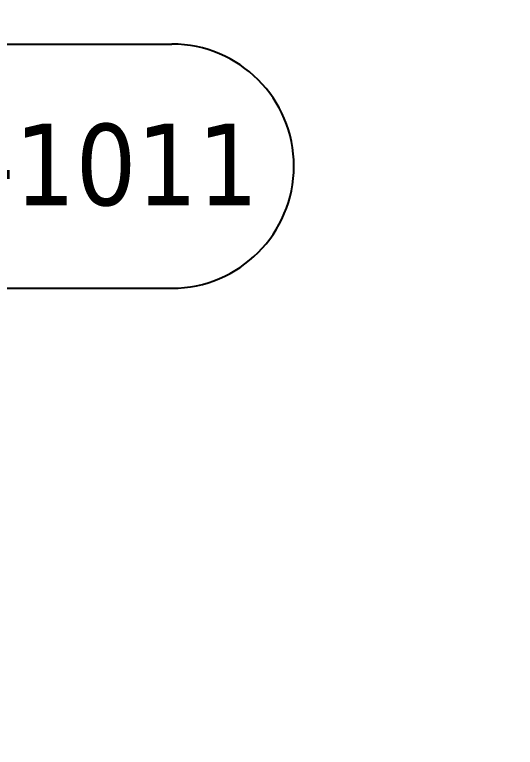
# Model space of a CAD drawing. Header units: millimetres. Extents: x -1346 to 2520, y -2365 to 1874.
# Drawn here: x 1011.7 to 1141, y 1213 to 1402.1 of the extents above; entities that cross this region are included whole.
import ezdxf

# ---------------------------------------------------------------- set-up
doc = ezdxf.new("R2010")
doc.units = ezdxf.units.MM
doc.header["$LTSCALE"] = 6
doc.layers.add('Symbol (ISO)', color=7, linetype='Continuous', lineweight=25)
doc.styles.add('Note Text (ISO)', font='tahoma.ttf')
doc.dimstyles.new('Default - Method 1b (ISO)$7', dxfattribs={"dimscale": 6, "dimtxt": 3.5, "dimasz": 2.5, "dimexe": 3.175, "dimexo": 0, "dimgap": 0.762, "dimtad": 1, "dimtoh": 1, "dimrnd": 1e-08, "dimtxsty": 'Note Text (ISO)', "dimcen": 0.09, "dimdle": 10, "dimclrd": 256, "dimclre": 256, "dimclrt": 256, "dimazin": 2, "dimtfac": 1, "dimtmove": 0, "dimatfit": 3, "dimfxl": 1, "dimtolj": 1, "dimlwd": -1, "dimlwe": -1, "dimarcsym": 0})

# ---------------------------------------------------------------- blocks, each defined once
blk = doc.blocks.new('Balloon33')
at = {"layer": 'Symbol (ISO)'}
for p, q in [((165.601, 232.424), (175.387, 232.424)), ((165.601, 221.924), (175.387, 221.924))]:
    blk.add_line(p, q, dxfattribs=at)
blk.add_arc((175.387, 227.174), 5.25, 270, 90, dxfattribs=at)
at = {"layer": 'Symbol (ISO)', "insert": (170.494, 227.211), "char_height": 3.5, "attachment_point": 5, "style": 'Note Text (ISO)'}
blk.add_mtext('10-1011', dxfattribs=at)

msp = doc.modelspace()

# ---------------------------------------------------------------- block references
at = {"layer": 'Symbol (ISO)', "xscale": 6, "yscale": 6, "zscale": 6}
msp.add_blockref('Balloon33', (0, 0), dxfattribs=at)

# ---------------------------------------------------------------- leaders
at = {"layer": 'Symbol (ISO)', "annotation_type": 0, "has_hookline": 1, "hookline_direction": 0, "text_width": 333.38}
msp.add_leader([(605.25, 1213.04), (827.19, 1420.64), (842.19, 1420.64)], dimstyle='Default - Method 1b (ISO)$7', override={"dimtad": 0}, dxfattribs=at)

doc.saveas('drawing.dxf')
